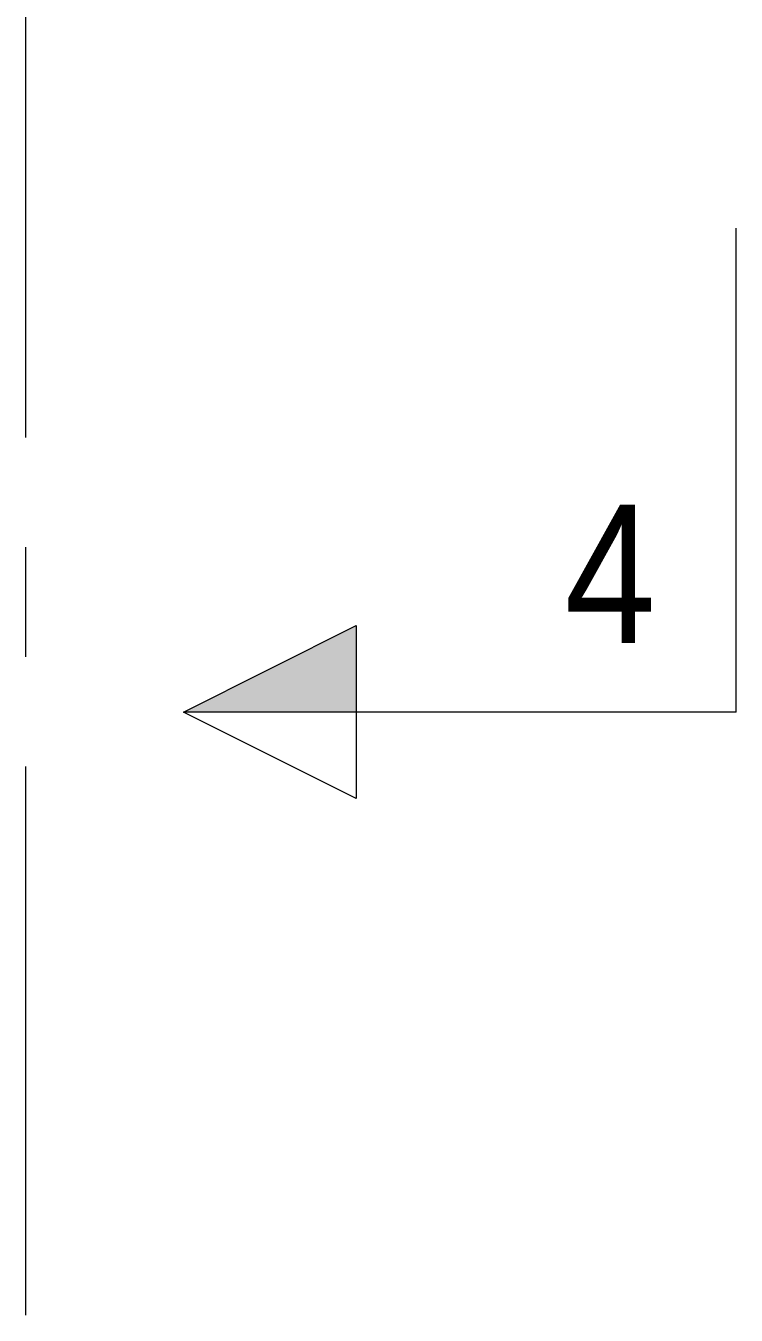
# Model space of a CAD drawing. Header units: millimetres. Extents: x -220592 to 404889, y -217665 to 38245.
# Drawn here: x -988.7 to -978.42, y -1376.6 to -1357.94 of the extents above; entities that cross this region are included whole.
import ezdxf

# ---------------------------------------------------------------- set-up
doc = ezdxf.new("R2010")
doc.units = ezdxf.units.MM
doc.linetypes.add('XKITLINE00', pattern=[0])
doc.layers.add('S-GRID', color=7, linetype='Continuous', lineweight=0)
doc.layers.add('Section', color=7, linetype='Continuous', lineweight=0)
doc.styles.add('ARIAL', font='arial.ttf')

# ---------------------------------------------------------------- blocks, each defined once
blk = doc.blocks.new('*A13469')
at = {"layer": 'S-GRID', "color": 7, "linetype": 'XKITLINE00', "lineweight": 0}
for p, q in [((-177.593349, 45.183905), (-177.593349, 53.121405)), ((-177.593349, 42.008905), (-177.593349, 43.596405)), ((-177.593349, 32.483905), (-177.593349, 40.421405))]:
    blk.add_line(p, q, dxfattribs=at)
blk = doc.blocks.new('*A16808')
at = {"layer": 'Section'}
blk.add_hatch(color=7, dxfattribs=at).paths.add_polyline_path([(-172.813, 41.211), (-175.313, 41.211), (-172.813, 42.461)], flags=17)
at = {"layer": 'Section', "color": 7, "linetype": 'XKITLINE00', "lineweight": 0}
for p, q in [((-167.313, 41.211), (-167.313, 48.211)), ((-175.313, 41.211), (-172.813, 42.461)), ((-172.813, 42.461), (-172.813, 39.961)), ((-172.813, 39.961), (-175.313, 41.211)), ((-167.313, 41.211), (-175.313, 41.211))]:
    blk.add_line(p, q, dxfattribs=at)
at = {"layer": 'Section', "color": 7, "style": 'ARIAL', "width": 0.85}
blk.add_text('4', height=2, dxfattribs=at).set_placement((-169.797, 42.211))

msp = doc.modelspace()

# ---------------------------------------------------------------- block references
at = {"color": 7, "lineweight": 0}
for name in ['*A13469', '*A16808']:
    msp.add_blockref(name, (-811.109, -1409.08), dxfattribs=at)

doc.saveas('drawing.dxf')
